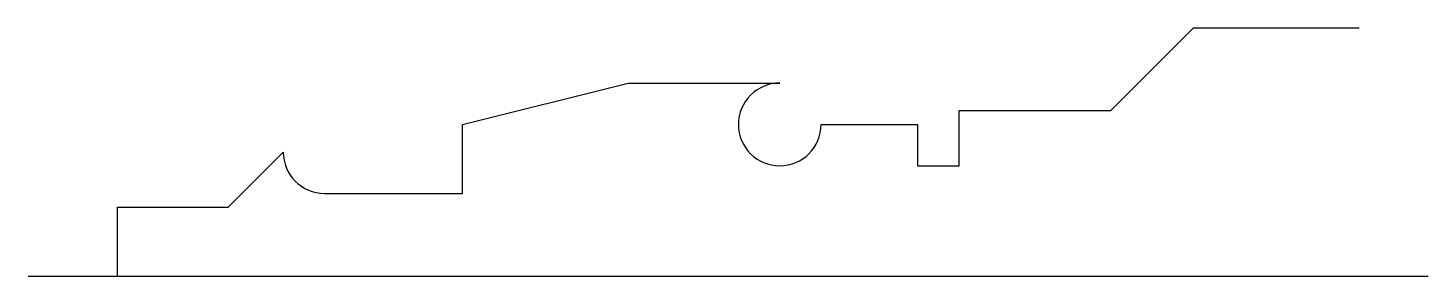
# Model space of a CAD drawing. Header units: metres. Extents: x -5 to 198, y 0 to 36.
import ezdxf

# ---------------------------------------------------------------- set-up
doc = ezdxf.new("R2010")
doc.units = ezdxf.units.M

msp = doc.modelspace()

# ---------------------------------------------------------------- linework, layer by layer
at = {"layer": 'CENTER'}
msp.add_line((-5, 0), (198, 0), dxfattribs=at)
at = {"layer": 'TURN_PROFILE'}
for p, q in [((152, 24), (164, 36)), ((164, 36), (188, 36)), ((58, 22), (82, 28)), ((82, 28), (104, 28)), ((130, 16), (130, 24)), ((130, 24), (152, 24)), ((58, 12), (58, 22)), ((110, 22), (124, 22)), ((124, 22), (124, 16)), ((24, 10), (32, 18)), ((124, 16), (130, 16)), ((38, 12), (58, 12)), ((8, 0), (8, 10)), ((8, 10), (24, 10)), ((0, 0), (8, 0))]:
    msp.add_line(p, q, dxfattribs=at)
for centre, start, end in [((104, 22), 90, 0), ((38, 18), 180, 270)]:
    msp.add_arc(centre, 6, start, end, dxfattribs=at)

doc.saveas('drawing.dxf')
